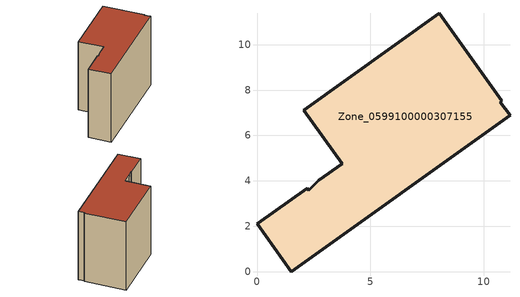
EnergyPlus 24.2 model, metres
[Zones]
Zone_0599100000307155
 floor ground (C_G): 2.07,7.11 8.04,11.38 10.79,7.52 10.72,7.46 11.15,6.89 1.5,0 0,2.1 2.22,3.68 2.28,3.6 2.72,4.03 3.75,4.76 z0
 wall outside (C_F): 2.22,3.68 0,2.1 1.5,0 11.15,6.89 10.72,7.46 10.79,7.52 8.04,11.38 2.07,7.11 3.75,4.76 2.72,4.03 2.28,3.6 2.22,3.68 z0:8.66
 roof outside (C_R): 2.72,4.03 2.28,3.6 2.22,3.68 0,2.1 1.5,0 11.15,6.89 10.72,7.46 10.79,7.52 8.04,11.38 2.07,7.11 3.75,4.76 z8.66
[BUILDING]
Pand.0599100000307155: North Axis=0; Terrain=City; Loads Convergence Tolerance Value=0.04; Temperature Convergence Tolerance Value=0.4; Solar Distribution=FullExterior; Maximum Number of Warmup Days=25; Minimum Number of Warmup Days=1
[Site:Location]
Rotterdam.The.Hague.AP_ZH_NLD Design_Conditions: Latitude=51.96; Longitude=4.45; Time Zone=1; Elevation=-4.5
[SITE:GROUNDTEMPERATURE:BUILDINGSURFACE]
18, 18, 18, 18, 18, 18, 18, 18, 18, 18, 18, 18
[MATERIAL] Thermal Absorptance=0.9; Solar Absorptance=0.7; Visible Absorptance=0.7
Name | Roughness | Thickness | Conductivity | Density | Specific Heat
G.TI.1975-1991 | MediumSmooth | 0.15 | 0.288461 | 540 | 1210
F.TI.1975-1991 | Rough | 0.3 | 0.230769 | 1920 | 840
R.TI.1975-1991 | MediumRough | 0.2 | 0.153846 | 1500 | 1000
[CONSTRUCTION]
C_G: G.TI.1975-1991
C_F: F.TI.1975-1991
C_R: R.TI.1975-1991
[ZONE]
Zone_0599100000307155: Type=1; Multiplier=1; Ceiling Height=Autocalculate; Volume=Autocalculate; Floor Area=autocalculate; Part of Total Floor Area=Yes
[ZONEINFILTRATION:DESIGNFLOWRATE]
Infil_Zone_0599100000307155: Zone or ZoneList or Space or SpaceList=Zone_0599100000307155; Schedule=AlwaysOn; Design Flow Rate Calculation Method=Flow/Area; Flow Rate per Floor Area=0.003; Constant Term Coefficient=1; Temperature Term Coefficient=0; Velocity Term Coefficient=0; Velocity Squared Term Coefficient=0
[HVACTEMPLATE:ZONE:IDEALLOADSAIRSYSTEM]
Zone_0599100000307155: Maximum Heating Supply Air Temperature=50; Minimum Cooling Supply Air Temperature=13; Maximum Heating Supply Air Humidity Ratio=0.0156; Minimum Cooling Supply Air Humidity Ratio=0.0077; Heating Limit=NoLimit; Cooling Limit=NoLimit; Dehumidification Control Type=ConstantSensibleHeatRatio; Cooling Sensible Heat Ratio=0.7; Dehumidification Setpoint=60; Humidification Control Type=None; Humidification Setpoint=30; Outdoor Air Method=None; Outdoor Air Flow Rate per Person=0.00944; Outdoor Air Flow Rate per Zone Floor Area=0; Outdoor Air Flow Rate per Zone=0; Demand Controlled Ventilation Type=None; Outdoor Air Economizer Type=NoEconomizer; Heat Recovery Type=None; Sensible Heat Recovery Effectiveness=0.7; Latent Heat Recovery Effectiveness=0.65
[ZONECONTROL:THERMOSTAT]
ThermostatControl_Zone_0599100000307155: Zone or ZoneList=Zone_0599100000307155; Control Type Schedule=DualSetpointControlType; Control 1=Thermostat_Zone_0599100000307155; Temperature Difference Between Cutout And Setpoint=0
[THERMOSTATSETPOINT:DUALSETPOINT]
Thermostat_Zone_0599100000307155: Heating Setpoint Temperature Schedule=HeatingSetpoint_Zone_0599100000307155; Cooling Setpoint Temperature Schedule=CoolingSetpoint_Zone_0599100000307155
[SCHEDULE:COMPACT]
HeatingSetpoint_Zone_0599100000307155: Through: 12/31, For: AllDays, Until: 24:00, 21
CoolingSetpoint_Zone_0599100000307155: Through: 12/31, For: AllDays, Until: 24:00, 24
DualSetpointControlType: Through: 12/31, For: AllDays, Until: 24:00, 4
AlwaysOn: Through: 12/31, For: AllDays, Until: 24:00, 1
